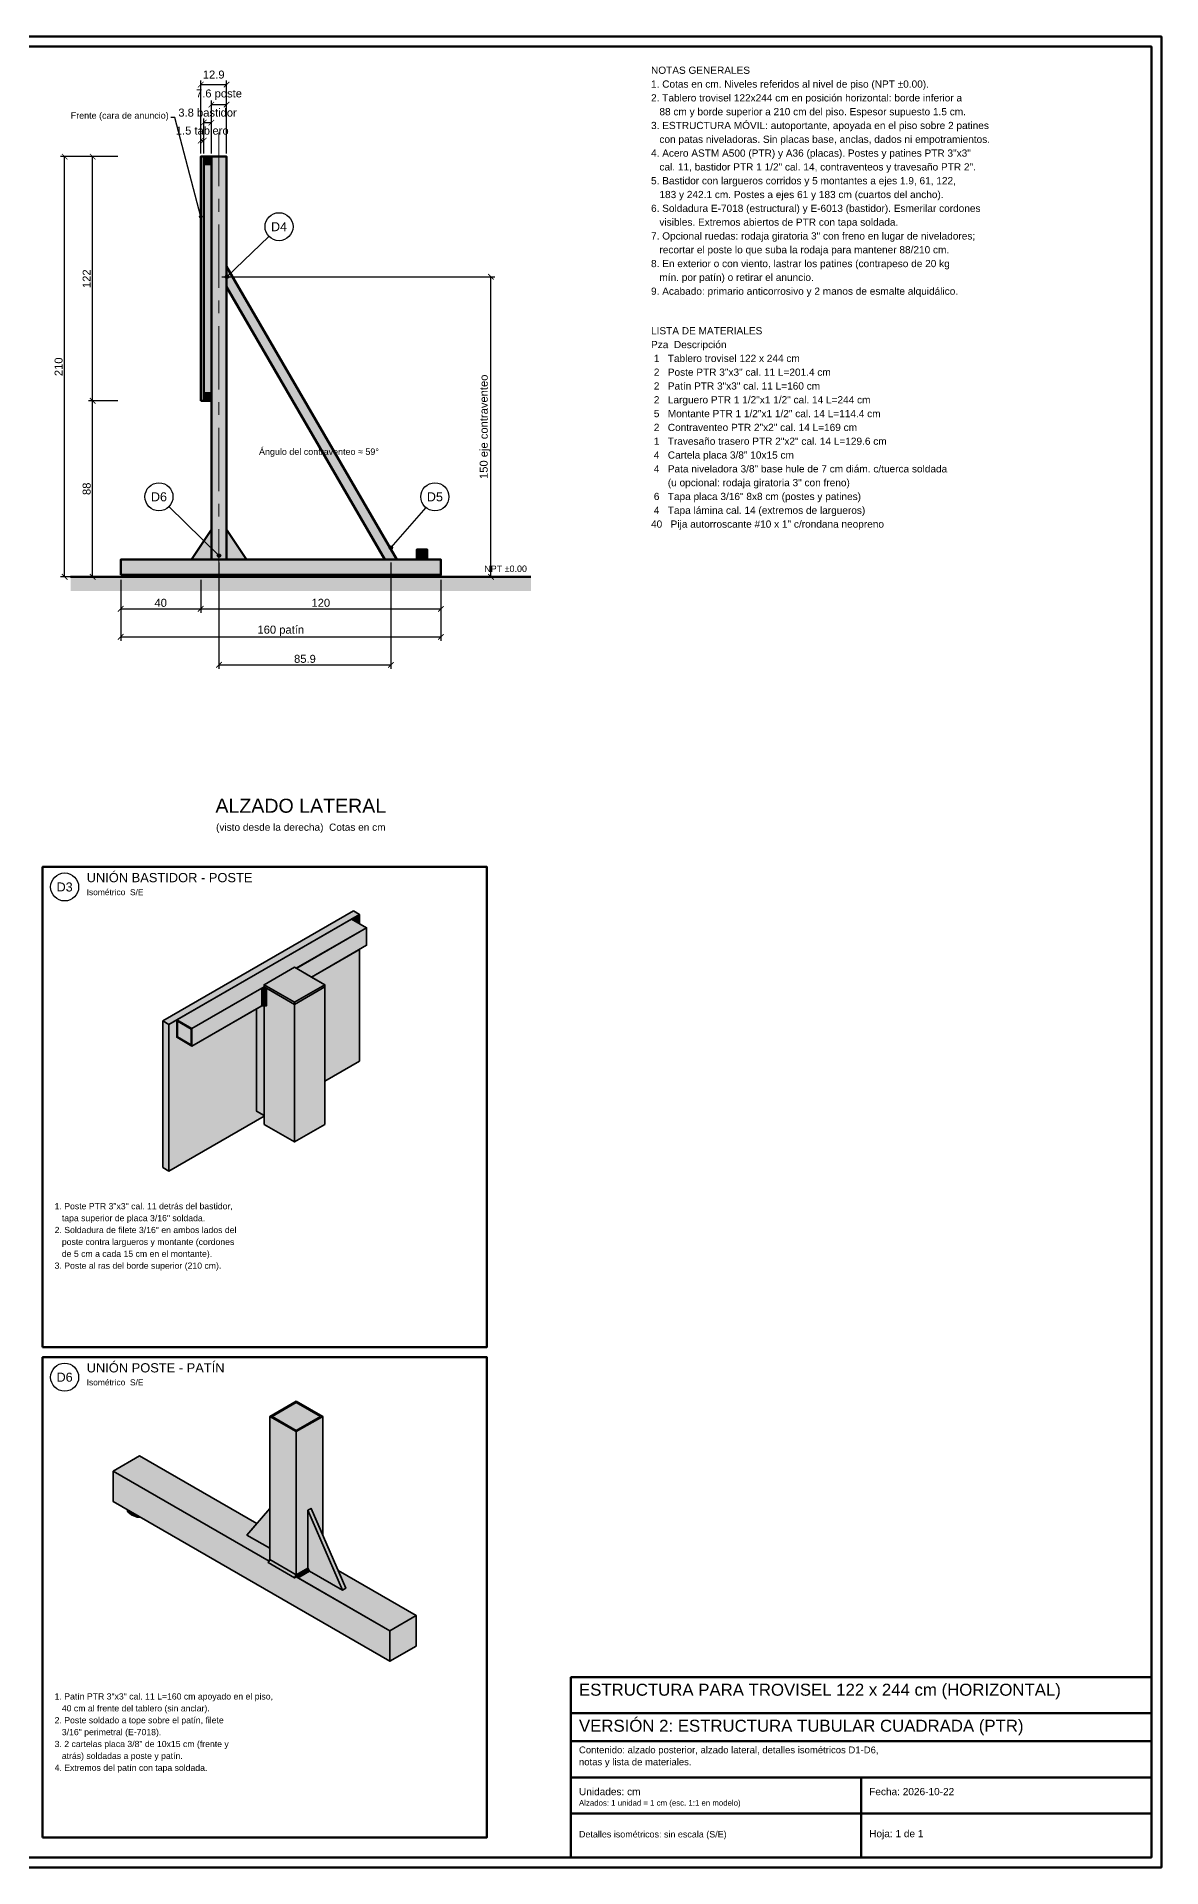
# Model space of a CAD drawing. Header units: centimetres. Extents: x 0 to 1025, y -515 to 400.
# Drawn here: x 463 to 1025, y -515 to 400 of the extents above; entities that cross this region are included whole.
import ezdxf
from ezdxf.enums import TextEntityAlignment as Align

# ---------------------------------------------------------------- set-up
doc = ezdxf.new("R2010")
doc.units = ezdxf.units.CM
doc.header["$LTSCALE"] = 10
doc.linetypes.add('CENTER', pattern=[5.08, 3.175, -0.635, 0.635, -0.635])
for name, color, linetype, lineweight in [('A-COTAS', 3, 'Continuous', 18), ('A-DETALLES', 7, 'Continuous', 35), ('A-EJES', 1, 'CENTER', 18), ('A-ESTRUCTURA', 7, 'Continuous', 50), ('A-MARCO', 7, 'Continuous', 70), ('A-RELLENO', 8, 'Continuous', 0), ('A-TERRENO', 7, 'Continuous', 50), ('A-TEXTO', 7, 'Continuous', 25)]:
    doc.layers.add(name, color=color, linetype=linetype, lineweight=lineweight)
doc.styles.add('ARIAL', font='arial.ttf')
doc.dimstyles.new('COTAS_CM', dxfattribs={"dimtxt": 4, "dimasz": 2.8, "dimexe": 2, "dimexo": 1.5, "dimgap": 1, "dimtad": 1, "dimdec": 1, "dimdsep": 46, "dimtxsty": 'ARIAL', "dimblk": 'ARCHTICK', "dimcen": 2.5, "dimclrd": 3, "dimclre": 3, "dimclrt": 7, "dimazin": 3, "dimtfac": 1, "dimtmove": 0, "dimatfit": 3})

# ---------------------------------------------------------------- blocks, each defined once
blk = doc.blocks.new('_ARCHTICK')
at = {"color": 0, "linetype": 'BYBLOCK', "const_width": 0.15}
blk.add_lwpolyline([(-0.5, -0.5), (0.5, 0.5)], dxfattribs=at)

msp = doc.modelspace()

# ---------------------------------------------------------------- hatches: boundary and pattern name
at = {"layer": 'A-RELLENO', "true_color": 0xecece4}
h = msp.add_hatch(color=7, dxfattribs=at)
h.dxf.hatch_style = 1
h.paths.add_polyline_path([(545, 218), (546.5, 218), (546.5, 340), (545, 340)])
at = {"layer": 'A-RELLENO', "true_color": 0x96a6b6}
h = msp.add_hatch(color=7, dxfattribs=at)
h.dxf.hatch_style = 1
h.paths.add_polyline_path([(546.5, 336.19), (550.31, 336.19), (550.31, 340), (546.5, 340)])
h = msp.add_hatch(color=7, dxfattribs=at)
h.dxf.hatch_style = 1
h.paths.add_polyline_path([(550.31, 138.62), (557.93, 138.62), (557.93, 340), (550.31, 340)])
h = msp.add_hatch(color=7, dxfattribs=at)
h.dxf.hatch_style = 1
h.paths.add_polyline_path([(546.5, 221.81), (550.31, 221.81), (550.31, 336.19), (546.5, 336.19)])
h = msp.add_hatch(color=7, dxfattribs=at)
h.dxf.hatch_style = 1
h.paths.add_polyline_path([(557.93, 285.06), (642.94, 138.62), (637.06, 138.62), (557.93, 274.94)])
h = msp.add_hatch(color=7, dxfattribs=at)
h.dxf.hatch_style = 1
h.paths.add_polyline_path([(546.5, 218), (550.31, 218), (550.31, 221.81), (546.5, 221.81)])
h = msp.add_hatch(color=7, dxfattribs=at)
h.dxf.hatch_style = 1
h.paths.add_polyline_path([(550.31, 138.62), (540.31, 138.62), (550.31, 153.62)])
h = msp.add_hatch(color=7, dxfattribs=at)
h.dxf.hatch_style = 1
h.paths.add_polyline_path([(557.93, 138.62), (567.93, 138.62), (557.93, 153.62)])
h = msp.add_hatch(color=7, dxfattribs=at)
h.dxf.hatch_style = 1
h.paths.add_polyline_path([(505, 131), (665, 131), (665, 138.62), (505, 138.62)])
h = msp.add_hatch(color=7, dxfattribs=at)
h.dxf.hatch_style = 1
h.paths.add_polyline_path([(653, 138.62), (658.08, 138.62), (658.08, 143.7), (653, 143.7)])
at = {"layer": 'A-RELLENO'}
h = msp.add_hatch(dxfattribs=at)
h.set_pattern_fill('EARTH', scale=0.35)
h.paths.add_polyline_path([(710, 123), (710, 130), (480, 130), (480, 123)])
at = {"layer": 'A-RELLENO', "true_color": 0x373737}
h = msp.add_hatch(color=7, dxfattribs=at)
h.dxf.hatch_style = 1
h.paths.add_polyline_path([(506.5, 130), (506.77, 130), (506.77, 130.8), (506.5, 130.8)])
h = msp.add_hatch(color=7, dxfattribs=at)
h.dxf.hatch_style = 1
h.paths.add_polyline_path([(506.77, 130), (507.53, 130), (507.53, 130.8), (506.77, 130.8)])
h = msp.add_hatch(color=7, dxfattribs=at)
h.dxf.hatch_style = 1
h.paths.add_polyline_path([(507.53, 130), (508.66, 130), (508.66, 130.8), (507.53, 130.8)])
h = msp.add_hatch(color=7, dxfattribs=at)
h.dxf.hatch_style = 1
h.paths.add_polyline_path([(508.66, 130), (510, 130), (510, 130.8), (508.66, 130.8)])
at = {"layer": 'A-RELLENO', "true_color": 0x69696e}
h = msp.add_hatch(color=7, dxfattribs=at)
h.dxf.hatch_style = 1
h.paths.add_polyline_path([(509.1, 130.8), (509.55, 130.8), (509.55, 131), (509.1, 131)])
h = msp.add_hatch(color=7, dxfattribs=at)
h.dxf.hatch_style = 1
h.paths.add_polyline_path([(509.55, 130.8), (510.45, 130.8), (510.45, 131), (509.55, 131)])
at = {"layer": 'A-RELLENO', "true_color": 0x373737}
h = msp.add_hatch(color=7, dxfattribs=at)
h.dxf.hatch_style = 1
h.paths.add_polyline_path([(510, 130), (511.34, 130), (511.34, 130.8), (510, 130.8)])
at = {"layer": 'A-RELLENO', "true_color": 0x69696e}
h = msp.add_hatch(color=7, dxfattribs=at)
h.dxf.hatch_style = 1
h.paths.add_polyline_path([(510.45, 130.8), (510.9, 130.8), (510.9, 131), (510.45, 131)])
at = {"layer": 'A-RELLENO', "true_color": 0x373737}
h = msp.add_hatch(color=7, dxfattribs=at)
h.dxf.hatch_style = 1
h.paths.add_polyline_path([(511.34, 130), (512.47, 130), (512.47, 130.8), (511.34, 130.8)])
h = msp.add_hatch(color=7, dxfattribs=at)
h.dxf.hatch_style = 1
h.paths.add_polyline_path([(512.47, 130), (513.23, 130), (513.23, 130.8), (512.47, 130.8)])
h = msp.add_hatch(color=7, dxfattribs=at)
h.dxf.hatch_style = 1
h.paths.add_polyline_path([(513.23, 130), (513.5, 130), (513.5, 130.8), (513.23, 130.8)])
h = msp.add_hatch(color=7, dxfattribs=at)
h.dxf.hatch_style = 1
h.paths.add_polyline_path([(656.5, 130), (656.77, 130), (656.77, 130.8), (656.5, 130.8)])
h = msp.add_hatch(color=7, dxfattribs=at)
h.dxf.hatch_style = 1
h.paths.add_polyline_path([(656.77, 130), (657.53, 130), (657.53, 130.8), (656.77, 130.8)])
h = msp.add_hatch(color=7, dxfattribs=at)
h.dxf.hatch_style = 1
h.paths.add_polyline_path([(657.53, 130), (658.66, 130), (658.66, 130.8), (657.53, 130.8)])
h = msp.add_hatch(color=7, dxfattribs=at)
h.dxf.hatch_style = 1
h.paths.add_polyline_path([(658.66, 130), (660, 130), (660, 130.8), (658.66, 130.8)])
at = {"layer": 'A-RELLENO', "true_color": 0x69696e}
h = msp.add_hatch(color=7, dxfattribs=at)
h.dxf.hatch_style = 1
h.paths.add_polyline_path([(659.1, 130.8), (659.55, 130.8), (659.55, 131), (659.1, 131)])
h = msp.add_hatch(color=7, dxfattribs=at)
h.dxf.hatch_style = 1
h.paths.add_polyline_path([(659.55, 130.8), (660.45, 130.8), (660.45, 131), (659.55, 131)])
at = {"layer": 'A-RELLENO', "true_color": 0x373737}
h = msp.add_hatch(color=7, dxfattribs=at)
h.dxf.hatch_style = 1
h.paths.add_polyline_path([(660, 130), (661.34, 130), (661.34, 130.8), (660, 130.8)])
at = {"layer": 'A-RELLENO', "true_color": 0x69696e}
h = msp.add_hatch(color=7, dxfattribs=at)
h.dxf.hatch_style = 1
h.paths.add_polyline_path([(660.45, 130.8), (660.9, 130.8), (660.9, 131), (660.45, 131)])
at = {"layer": 'A-RELLENO', "true_color": 0x373737}
h = msp.add_hatch(color=7, dxfattribs=at)
h.dxf.hatch_style = 1
h.paths.add_polyline_path([(661.34, 130), (662.47, 130), (662.47, 130.8), (661.34, 130.8)])
h = msp.add_hatch(color=7, dxfattribs=at)
h.dxf.hatch_style = 1
h.paths.add_polyline_path([(662.47, 130), (663.23, 130), (663.23, 130.8), (662.47, 130.8)])
h = msp.add_hatch(color=7, dxfattribs=at)
h.dxf.hatch_style = 1
h.paths.add_polyline_path([(663.23, 130), (663.5, 130), (663.5, 130.8), (663.23, 130.8)])
at = {"layer": 'A-RELLENO', "true_color": 0xdfdfd8}
h = msp.add_hatch(color=7, dxfattribs=at)
h.dxf.hatch_style = 1
h.paths.add_polyline_path([(621.33, -37), (526.1, -91.98), (529.08, -93.7), (624.3, -38.72)])
at = {"layer": 'A-RELLENO', "true_color": 0x8e9dac}
h = msp.add_hatch(color=7, dxfattribs=at)
h.dxf.hatch_style = 1
h.paths.add_polyline_path([(540.61, -95.77), (533.05, -91.41), (620.34, -41.01), (627.9, -45.37), (592.76, -65.66), (592.76, -65.66), (592.76, -65.66), (592.76, -65.66), (592.76, -65.66), (592.76, -65.66), (592.76, -65.66), (591.81, -65.11), (591.81, -65.11), (591.81, -65.11), (591.81, -65.11), (591.81, -65.11), (591.81, -65.11), (591.81, -65.11), (591.81, -65.11), (591.81, -65.11), (591.81, -65.11), (591.81, -65.11), (591.81, -65.11), (576.69, -73.84), (576.69, -73.84), (576.69, -73.84), (576.69, -73.84), (576.69, -73.84), (576.69, -73.84), (576.69, -73.84), (576.69, -73.84), (576.69, -73.84), (576.69, -73.84), (576.69, -73.84), (576.69, -73.84), (576.69, -74.93), (576.69, -74.93), (576.69, -74.93), (576.69, -74.93), (576.69, -74.93), (576.69, -74.93), (576.69, -74.93)])
at = {"layer": 'A-RELLENO', "true_color": 0x65707b}
h = msp.add_hatch(color=7, dxfattribs=at)
h.dxf.hatch_style = 1
h.paths.add_polyline_path([(627.9, -45.37), (627.9, -54.1), (600.32, -70.02), (600.32, -70.02), (600.32, -70.02), (600.32, -70.02), (600.32, -70.02), (600.32, -70.02), (600.32, -70.02), (593, -65.79), (593, -65.52), (593, -65.52), (593, -65.52), (593, -65.52), (593, -65.52), (593, -65.52), (593, -65.52)])
at = {"layer": 'A-RELLENO', "true_color": 0x9f9f9a}
h = msp.add_hatch(color=7, dxfattribs=at)
h.dxf.hatch_style = 1
h.paths.add_polyline_path([(624.3, -38.72), (624.3, -43.3), (620.34, -41.01)])
h = msp.add_hatch(color=7, dxfattribs=at)
h.dxf.hatch_style = 1
h.paths.add_polyline_path([(624.3, -112.02), (606.93, -122.06), (606.93, -73.84), (606.93, -73.84), (606.93, -73.84), (606.93, -73.84), (606.93, -73.84), (606.93, -73.84), (606.93, -73.84), (606.93, -73.84), (606.93, -73.84), (606.93, -73.84), (606.93, -73.84), (606.93, -73.84), (600.32, -70.02), (624.3, -56.17)])
at = {"layer": 'A-RELLENO', "true_color": 0x8e9dac}
h = msp.add_hatch(color=7, dxfattribs=at)
h.dxf.hatch_style = 1
h.paths.add_polyline_path([(591.81, -65.11), (576.69, -73.84), (591.81, -82.56), (606.93, -73.84)])
at = {"layer": 'A-RELLENO', "true_color": 0x424242}
h = msp.add_hatch(color=7, dxfattribs=at)
h.dxf.hatch_style = 1
h.paths.add_polyline_path([(593, -65.52), (593, -65.79), (592.76, -65.66)])
at = {"layer": 'A-RELLENO', "true_color": 0x65707b}
h = msp.add_hatch(color=7, dxfattribs=at)
h.dxf.hatch_style = 1
h.paths.add_polyline_path([(540.61, -104.5), (540.61, -95.77), (575.5, -75.62), (575.5, -84.35), (575.5, -84.35), (575.5, -84.35), (575.5, -84.35), (575.5, -84.35), (575.5, -84.35), (575.5, -84.35)])
at = {"layer": 'A-RELLENO', "true_color": 0x424242}
h = msp.add_hatch(color=7, dxfattribs=at)
h.dxf.hatch_style = 1
h.paths.add_polyline_path([(576.69, -74.93), (575.5, -75.62), (577.88, -75.62)])
at = {"layer": 'A-RELLENO', "true_color": 0x272727}
h = msp.add_hatch(color=7, dxfattribs=at)
h.dxf.hatch_style = 1
h.paths.add_polyline_path([(575.5, -84.35), (577.88, -84.35), (577.88, -75.62), (575.5, -75.62)])
at = {"layer": 'A-RELLENO', "true_color": 0x505861}
h = msp.add_hatch(color=7, dxfattribs=at)
h.dxf.hatch_style = 1
h.paths.add_polyline_path([(576.69, -74.93), (591.81, -83.66), (591.81, -82.56), (576.69, -73.84)])
h = msp.add_hatch(color=7, dxfattribs=at)
h.dxf.hatch_style = 1
h.paths.add_polyline_path([(591.81, -83.66), (591.81, -152.39), (576.69, -143.66), (576.69, -84.35), (577.88, -84.35), (577.88, -84.35), (577.88, -84.35), (577.88, -84.35), (577.88, -84.35), (577.88, -84.35), (577.88, -84.35), (577.88, -84.35), (577.88, -84.35), (577.88, -84.35), (577.88, -84.35), (577.88, -84.35), (577.88, -84.35), (577.88, -84.35), (577.88, -84.35), (577.88, -84.35), (577.88, -84.35), (577.88, -75.62)])
at = {"layer": 'A-RELLENO', "true_color": 0x65707b}
h = msp.add_hatch(color=7, dxfattribs=at)
h.dxf.hatch_style = 1
h.paths.add_polyline_path([(591.81, -83.66), (606.93, -74.93), (606.93, -73.84), (591.81, -82.56)])
h = msp.add_hatch(color=7, dxfattribs=at)
h.dxf.hatch_style = 1
h.paths.add_polyline_path([(591.81, -152.39), (606.93, -143.66), (606.93, -74.93), (591.81, -83.66)])
at = {"layer": 'A-RELLENO', "true_color": 0x9f9f9a}
h = msp.add_hatch(color=7, dxfattribs=at)
h.dxf.hatch_style = 1
h.paths.add_polyline_path([(529.08, -167), (529.08, -93.7), (533.05, -91.41), (533.05, -100.13), (533.05, -100.13), (533.05, -100.13), (533.05, -100.13), (533.05, -100.13), (533.05, -100.13), (533.05, -100.13), (533.05, -100.13), (533.05, -100.13), (533.05, -100.13), (533.05, -100.13), (533.05, -100.13), (540.61, -104.5), (540.61, -104.5), (540.61, -104.5), (540.61, -104.5), (540.61, -104.5), (540.61, -104.5), (540.61, -104.5), (540.61, -104.5), (540.61, -104.5), (540.61, -104.5), (540.61, -104.5), (540.61, -104.5), (572.91, -85.84), (572.91, -137.11), (572.91, -137.11), (572.91, -137.11), (572.91, -137.11), (572.91, -137.11), (572.91, -137.11), (572.91, -137.11), (572.91, -137.11), (572.91, -137.11), (572.91, -137.11), (572.91, -137.11), (572.91, -137.11), (576.69, -139.29), (576.69, -139.51), (576.69, -139.51), (576.69, -139.51), (576.69, -139.51), (576.69, -139.51), (576.69, -139.51), (576.69, -139.51)])
at = {"layer": 'A-RELLENO', "true_color": 0x505861}
h = msp.add_hatch(color=7, dxfattribs=at)
h.dxf.hatch_style = 1
h.paths.add_polyline_path([(533.05, -100.13), (540.61, -104.5), (540.61, -95.77), (533.05, -91.41)])
h = msp.add_hatch(color=7, dxfattribs=at)
h.dxf.hatch_style = 1
h.paths.add_polyline_path([(572.91, -137.11), (572.91, -85.84), (572.91, -85.84), (572.91, -85.84), (572.91, -85.84), (572.91, -85.84), (572.91, -85.84), (572.91, -85.84), (575.5, -84.35), (576.69, -84.35), (576.69, -139.29)])
at = {"layer": 'A-RELLENO', "true_color": 0x7e7e79}
h = msp.add_hatch(color=7, dxfattribs=at)
h.dxf.hatch_style = 1
h.paths.add_polyline_path([(526.1, -165.28), (529.08, -167), (529.08, -93.7), (526.1, -91.98)])
at = {"layer": 'A-RELLENO', "true_color": 0x434a51}
h = msp.add_hatch(color=7, dxfattribs=at)
h.dxf.hatch_style = 1
h.paths.add_polyline_path([(533.42, -92.06), (540.23, -95.99), (540.23, -103.84), (533.42, -99.92)])
at = {"layer": 'A-RELLENO', "true_color": 0x8e9dac}
h = msp.add_hatch(color=7, dxfattribs=at)
h.dxf.hatch_style = 1
h.paths.add_polyline_path([(592.76, -282), (579.59, -289.6), (592.76, -297.2), (605.93, -289.6)])
at = {"layer": 'A-RELLENO', "true_color": 0x434a51}
h = msp.add_hatch(color=7, dxfattribs=at)
h.dxf.hatch_style = 1
h.paths.add_polyline_path([(604.89, -289.6), (592.76, -296.61), (580.63, -289.6), (592.76, -282.6)])
at = {"layer": 'A-RELLENO', "true_color": 0x505861}
h = msp.add_hatch(color=7, dxfattribs=at)
h.dxf.hatch_style = 1
h.paths.add_polyline_path([(579.59, -289.6), (592.76, -297.2), (592.76, -368.79), (579.59, -361.19), (579.59, -361.19), (579.59, -361.19), (579.59, -361.19), (579.59, -361.19), (579.59, -361.19), (579.59, -361.19)])
at = {"layer": 'A-RELLENO', "true_color": 0x65707b}
h = msp.add_hatch(color=7, dxfattribs=at)
h.dxf.hatch_style = 1
h.paths.add_polyline_path([(592.76, -297.2), (605.93, -289.6), (605.93, -348.9), (600.16, -335.59), (600.16, -335.59), (600.16, -335.59), (600.16, -335.59), (600.16, -335.59), (600.16, -335.59), (600.16, -335.59), (600.16, -335.59), (600.16, -335.59), (600.16, -335.59), (600.16, -335.59), (600.16, -335.59), (600.16, -335.59), (600.16, -335.59), (600.16, -335.59), (600.16, -335.59), (600.16, -335.59), (600.16, -335.59), (598.52, -336.53), (598.52, -336.53), (598.52, -336.53), (598.52, -336.53), (598.52, -336.53), (598.52, -336.53), (598.52, -336.53), (598.52, -336.53), (598.52, -336.53), (598.52, -336.53), (598.52, -336.53), (598.52, -336.53), (598.52, -365.47), (592.76, -368.79)])
at = {"layer": 'A-RELLENO', "true_color": 0x8e9dac}
h = msp.add_hatch(color=7, dxfattribs=at)
h.dxf.hatch_style = 1
h.paths.add_polyline_path([(501.3, -316.99), (514.47, -309.38), (573.01, -343.19), (568.08, -348.89), (568.08, -348.89), (568.08, -348.89), (568.08, -348.89), (568.08, -348.89), (568.08, -348.89), (568.08, -348.89), (568.08, -348.89), (568.08, -348.89), (568.08, -348.89), (568.08, -348.89), (568.08, -348.89), (568.08, -348.89), (568.08, -348.89), (568.08, -348.89), (568.08, -348.89), (568.08, -348.89), (568.08, -348.89), (568.08, -348.89), (579.59, -355.53), (579.59, -361.19), (579.16, -361.94)])
at = {"layer": 'A-RELLENO', "true_color": 0x505861}
h = msp.add_hatch(color=7, dxfattribs=at)
h.dxf.hatch_style = 1
h.paths.add_polyline_path([(639.53, -396.8), (639.53, -412), (501.3, -332.19), (501.3, -316.99), (579.16, -361.94), (578.73, -362.69), (578.73, -362.69), (578.73, -362.69), (578.73, -362.69), (578.73, -362.69), (578.73, -362.69), (578.73, -362.69), (578.73, -362.69), (578.73, -362.69), (578.73, -362.69), (578.73, -362.69), (578.73, -362.69), (578.73, -362.69), (578.73, -362.69), (578.73, -362.69), (578.73, -362.69), (578.73, -362.69), (591.89, -370.29), (591.89, -370.29), (591.89, -370.29), (591.89, -370.29), (591.89, -370.29), (591.89, -370.29), (591.89, -370.29), (591.89, -370.29), (591.89, -370.29), (591.89, -370.29), (591.89, -370.29), (591.89, -370.29), (592.76, -369.79), (592.76, -369.79), (592.76, -369.79), (592.76, -369.79), (592.76, -369.79), (592.76, -369.79), (592.76, -369.79)])
at = {"layer": 'A-RELLENO', "true_color": 0x202020}
h = msp.add_hatch(color=7, dxfattribs=at)
h.dxf.hatch_style = 1
h.paths.add_polyline_path([(508.62, -337.26), (508.26, -336.21), (508.62, -336.42), (508.62, -336.42), (508.62, -336.42), (508.62, -336.42), (508.62, -336.42), (508.62, -336.42), (508.62, -336.42)])
at = {"layer": 'A-RELLENO', "true_color": 0x1e1e1e}
h = msp.add_hatch(color=7, dxfattribs=at)
h.dxf.hatch_style = 1
h.paths.add_polyline_path([(510.47, -338.86), (508.62, -337.26), (508.62, -336.42), (510.47, -337.49), (510.47, -337.49), (510.47, -337.49), (510.47, -337.49), (510.47, -337.49), (510.47, -337.49), (510.47, -337.49)])
at = {"layer": 'A-RELLENO', "true_color": 0x1d1d1d}
h = msp.add_hatch(color=7, dxfattribs=at)
h.dxf.hatch_style = 1
h.paths.add_polyline_path([(513.25, -339.93), (510.47, -338.86), (510.47, -337.49), (513.25, -339.09), (513.25, -339.09), (513.25, -339.09), (513.25, -339.09), (513.25, -339.09), (513.25, -339.09), (513.25, -339.09)])
at = {"layer": 'A-RELLENO', "true_color": 0x505861}
h = msp.add_hatch(color=7, dxfattribs=at)
h.dxf.hatch_style = 1
h.paths.add_polyline_path([(568.08, -348.89), (579.59, -335.59), (579.59, -355.53)])
at = {"layer": 'A-RELLENO', "true_color": 0x798693}
h = msp.add_hatch(color=7, dxfattribs=at)
h.dxf.hatch_style = 1
h.paths.add_polyline_path([(617.44, -375.49), (600.16, -335.59), (598.52, -336.53), (615.8, -376.44)])
at = {"layer": 'A-RELLENO', "true_color": 0x505861}
h = msp.add_hatch(color=7, dxfattribs=at)
h.dxf.hatch_style = 1
h.paths.add_polyline_path([(598.52, -336.53), (615.8, -376.44), (599.39, -366.96), (599.39, -366.96), (599.39, -366.96), (599.39, -366.96), (599.39, -366.96), (599.39, -366.96), (599.39, -366.96), (599.39, -366.96), (599.39, -366.96), (599.39, -366.96), (599.39, -366.96), (599.39, -366.96), (598.52, -365.47), (598.52, -365.47), (598.52, -365.47), (598.52, -365.47), (598.52, -365.47), (598.52, -365.47), (598.52, -365.47), (598.52, -365.47), (598.52, -365.47), (598.52, -365.47), (598.52, -365.47), (598.52, -365.47)])
at = {"layer": 'A-RELLENO', "true_color": 0x1d1d1d}
h = msp.add_hatch(color=7, dxfattribs=at)
h.dxf.hatch_style = 1
h.paths.add_polyline_path([(513.25, -339.93), (513.25, -339.09), (515.08, -340.14)])
at = {"layer": 'A-RELLENO', "true_color": 0x343434}
h = msp.add_hatch(color=7, dxfattribs=at)
h.dxf.hatch_style = 1
h.paths.add_polyline_path([(578.73, -362.69), (579.59, -361.19), (592.76, -368.79), (591.89, -370.29)])
at = {"layer": 'A-RELLENO', "true_color": 0x3b3b3b}
h = msp.add_hatch(color=7, dxfattribs=at)
h.dxf.hatch_style = 1
h.paths.add_polyline_path([(599.39, -366.96), (598.52, -365.47), (592.76, -368.79), (593.62, -370.29)])
at = {"layer": 'A-RELLENO', "true_color": 0x2f2f2f}
h = msp.add_hatch(color=7, dxfattribs=at)
h.dxf.hatch_style = 1
h.paths.add_polyline_path([(592.76, -369.79), (591.89, -370.29), (592.76, -368.79)])
at = {"layer": 'A-RELLENO', "true_color": 0x252525}
h = msp.add_hatch(color=7, dxfattribs=at)
h.dxf.hatch_style = 1
h.paths.add_polyline_path([(592.76, -369.79), (593.62, -370.29), (592.76, -368.79)])
at = {"layer": 'A-RELLENO', "true_color": 0x8e9dac}
h = msp.add_hatch(color=7, dxfattribs=at)
h.dxf.hatch_style = 1
h.paths.add_polyline_path([(652.7, -389.19), (639.53, -396.8), (593.62, -370.29), (599.39, -366.96), (615.8, -376.44), (615.8, -376.44), (615.8, -376.44), (615.8, -376.44), (615.8, -376.44), (615.8, -376.44), (615.8, -376.44), (615.8, -376.44), (615.8, -376.44), (615.8, -376.44), (615.8, -376.44), (615.8, -376.44), (617.44, -375.49), (617.44, -375.49), (617.44, -375.49), (617.44, -375.49), (617.44, -375.49), (617.44, -375.49), (617.44, -375.49), (617.44, -375.49), (617.44, -375.49), (617.44, -375.49), (617.44, -375.49), (617.44, -375.49), (617.44, -375.49), (617.44, -375.49), (617.44, -375.49), (617.44, -375.49), (613.6, -366.62)])
at = {"layer": 'A-RELLENO', "true_color": 0x65707b}
h = msp.add_hatch(color=7, dxfattribs=at)
h.dxf.hatch_style = 1
h.paths.add_polyline_path([(639.53, -412), (652.7, -404.4), (652.7, -389.19), (639.53, -396.8)])
at = {"layer": 'A-TEXTO'}
h = msp.add_hatch(color=7, dxfattribs=at)
h.dxf.hatch_style = 1
edge = h.paths.add_edge_path()
edge.add_arc((558.12, 280), 0.9, 0, 360)
h = msp.add_hatch(color=7, dxfattribs=at)
h.dxf.hatch_style = 1
edge = h.paths.add_edge_path()
edge.add_arc((554.12, 140.62), 0.9, 0, 360)
h = msp.add_hatch(color=7, dxfattribs=at)
h.dxf.hatch_style = 1
edge = h.paths.add_edge_path()
edge.add_arc((640, 144.62), 0.9, 0, 360)

# ---------------------------------------------------------------- linework, layer by layer
at = {"layer": 'A-DETALLES'}
for points in [[(621.33, -37), (526.1, -91.98), (529.08, -93.7), (624.3, -38.72), (621.33, -37)], [(540.61, -95.77), (533.05, -91.41), (620.34, -41.01), (627.9, -45.37), (592.76, -65.66), (592.76, -65.66), (592.76, -65.66), (592.76, -65.66), (592.76, -65.66), (592.76, -65.66), (592.76, -65.66), (591.81, -65.11), (591.81, -65.11), (591.81, -65.11), (591.81, -65.11), (591.81, -65.11), (591.81, -65.11), (591.81, -65.11), (591.81, -65.11), (591.81, -65.11), (591.81, -65.11), (591.81, -65.11), (591.81, -65.11), (576.69, -73.84), (576.69, -73.84), (576.69, -73.84), (576.69, -73.84), (576.69, -73.84), (576.69, -73.84), (576.69, -73.84), (576.69, -73.84), (576.69, -73.84), (576.69, -73.84), (576.69, -73.84), (576.69, -73.84), (576.69, -74.93), (576.69, -74.93), (576.69, -74.93), (576.69, -74.93), (576.69, -74.93), (576.69, -74.93), (576.69, -74.93), (540.61, -95.77)], [(627.9, -45.37), (627.9, -54.1), (600.32, -70.02), (600.32, -70.02), (600.32, -70.02), (600.32, -70.02), (600.32, -70.02), (600.32, -70.02), (600.32, -70.02), (593, -65.79), (593, -65.52), (593, -65.52), (593, -65.52), (593, -65.52), (593, -65.52), (593, -65.52), (593, -65.52), (627.9, -45.37)], [(624.3, -38.72), (624.3, -43.3), (620.34, -41.01), (624.3, -38.72)], [(624.3, -112.02), (606.93, -122.06), (606.93, -73.84), (606.93, -73.84), (606.93, -73.84), (606.93, -73.84), (606.93, -73.84), (606.93, -73.84), (606.93, -73.84), (606.93, -73.84), (606.93, -73.84), (606.93, -73.84), (606.93, -73.84), (606.93, -73.84), (600.32, -70.02), (624.3, -56.17), (624.3, -112.02)], [(591.81, -65.11), (576.69, -73.84), (591.81, -82.56), (606.93, -73.84), (591.81, -65.11)], [(593, -65.52), (593, -65.79), (592.76, -65.66), (593, -65.52)], [(540.61, -104.5), (540.61, -95.77), (575.5, -75.62), (575.5, -84.35), (575.5, -84.35), (575.5, -84.35), (575.5, -84.35), (575.5, -84.35), (575.5, -84.35), (575.5, -84.35), (540.61, -104.5)], [(576.69, -74.93), (575.5, -75.62), (577.88, -75.62), (576.69, -74.93)], [(575.5, -84.35), (577.88, -84.35), (577.88, -75.62), (575.5, -75.62), (575.5, -84.35)], [(576.69, -74.93), (591.81, -83.66), (591.81, -82.56), (576.69, -73.84), (576.69, -74.93)], [(591.81, -83.66), (591.81, -152.39), (576.69, -143.66), (576.69, -84.35), (577.88, -84.35), (577.88, -84.35), (577.88, -84.35), (577.88, -84.35), (577.88, -84.35), (577.88, -84.35), (577.88, -84.35), (577.88, -84.35), (577.88, -84.35), (577.88, -84.35), (577.88, -84.35), (577.88, -84.35), (577.88, -84.35), (577.88, -84.35), (577.88, -84.35), (577.88, -84.35), (577.88, -84.35), (577.88, -75.62), (591.81, -83.66)], [(591.81, -83.66), (606.93, -74.93), (606.93, -73.84), (591.81, -82.56), (591.81, -83.66)], [(591.81, -152.39), (606.93, -143.66), (606.93, -74.93), (591.81, -83.66), (591.81, -152.39)], [(529.08, -167), (529.08, -93.7), (533.05, -91.41), (533.05, -100.13), (533.05, -100.13), (533.05, -100.13), (533.05, -100.13), (533.05, -100.13), (533.05, -100.13), (533.05, -100.13), (533.05, -100.13), (533.05, -100.13), (533.05, -100.13), (533.05, -100.13), (533.05, -100.13), (540.61, -104.5), (540.61, -104.5), (540.61, -104.5), (540.61, -104.5), (540.61, -104.5), (540.61, -104.5), (540.61, -104.5), (540.61, -104.5), (540.61, -104.5), (540.61, -104.5), (540.61, -104.5), (540.61, -104.5), (572.91, -85.84), (572.91, -137.11), (572.91, -137.11), (572.91, -137.11), (572.91, -137.11), (572.91, -137.11), (572.91, -137.11), (572.91, -137.11), (572.91, -137.11), (572.91, -137.11), (572.91, -137.11), (572.91, -137.11), (572.91, -137.11), (576.69, -139.29), (576.69, -139.51), (576.69, -139.51), (576.69, -139.51), (576.69, -139.51), (576.69, -139.51), (576.69, -139.51), (576.69, -139.51), (529.08, -167)], [(533.05, -100.13), (540.61, -104.5), (540.61, -95.77), (533.05, -91.41), (533.05, -100.13)], [(572.91, -137.11), (572.91, -85.84), (572.91, -85.84), (572.91, -85.84), (572.91, -85.84), (572.91, -85.84), (572.91, -85.84), (572.91, -85.84), (575.5, -84.35), (576.69, -84.35), (576.69, -139.29), (572.91, -137.11)], [(526.1, -165.28), (529.08, -167), (529.08, -93.7), (526.1, -91.98), (526.1, -165.28)], [(533.42, -92.06), (540.23, -95.99), (540.23, -103.84), (533.42, -99.92), (533.42, -92.06)], [(592.76, -282), (579.59, -289.6), (592.76, -297.2), (605.93, -289.6), (592.76, -282)], [(604.89, -289.6), (592.76, -296.61), (580.63, -289.6), (592.76, -282.6), (604.89, -289.6)], [(579.59, -289.6), (592.76, -297.2), (592.76, -368.79), (579.59, -361.19), (579.59, -361.19), (579.59, -361.19), (579.59, -361.19), (579.59, -361.19), (579.59, -361.19), (579.59, -361.19), (579.59, -289.6)], [(592.76, -297.2), (605.93, -289.6), (605.93, -348.9), (600.16, -335.59), (600.16, -335.59), (600.16, -335.59), (600.16, -335.59), (600.16, -335.59), (600.16, -335.59), (600.16, -335.59), (600.16, -335.59), (600.16, -335.59), (600.16, -335.59), (600.16, -335.59), (600.16, -335.59), (600.16, -335.59), (600.16, -335.59), (600.16, -335.59), (600.16, -335.59), (600.16, -335.59), (600.16, -335.59), (598.52, -336.53), (598.52, -336.53), (598.52, -336.53), (598.52, -336.53), (598.52, -336.53), (598.52, -336.53), (598.52, -336.53), (598.52, -336.53), (598.52, -336.53), (598.52, -336.53), (598.52, -336.53), (598.52, -336.53), (598.52, -365.47), (592.76, -368.79), (592.76, -297.2)], [(501.3, -316.99), (514.47, -309.38), (573.01, -343.19), (568.08, -348.89), (568.08, -348.89), (568.08, -348.89), (568.08, -348.89), (568.08, -348.89), (568.08, -348.89), (568.08, -348.89), (568.08, -348.89), (568.08, -348.89), (568.08, -348.89), (568.08, -348.89), (568.08, -348.89), (568.08, -348.89), (568.08, -348.89), (568.08, -348.89), (568.08, -348.89), (568.08, -348.89), (568.08, -348.89), (568.08, -348.89), (579.59, -355.53), (579.59, -361.19), (579.16, -361.94), (501.3, -316.99)], [(639.53, -396.8), (639.53, -412), (501.3, -332.19), (501.3, -316.99), (579.16, -361.94), (578.73, -362.69), (578.73, -362.69), (578.73, -362.69), (578.73, -362.69), (578.73, -362.69), (578.73, -362.69), (578.73, -362.69), (578.73, -362.69), (578.73, -362.69), (578.73, -362.69), (578.73, -362.69), (578.73, -362.69), (578.73, -362.69), (578.73, -362.69), (578.73, -362.69), (578.73, -362.69), (578.73, -362.69), (591.89, -370.29), (591.89, -370.29), (591.89, -370.29), (591.89, -370.29), (591.89, -370.29), (591.89, -370.29), (591.89, -370.29), (591.89, -370.29), (591.89, -370.29), (591.89, -370.29), (591.89, -370.29), (591.89, -370.29), (592.76, -369.79), (592.76, -369.79), (592.76, -369.79), (592.76, -369.79), (592.76, -369.79), (592.76, -369.79), (592.76, -369.79), (639.53, -396.8)], [(508.62, -337.26), (508.26, -336.21), (508.62, -336.42), (508.62, -336.42), (508.62, -336.42), (508.62, -336.42), (508.62, -336.42), (508.62, -336.42), (508.62, -336.42), (508.62, -337.26)], [(510.47, -338.86), (508.62, -337.26), (508.62, -336.42), (510.47, -337.49), (510.47, -337.49), (510.47, -337.49), (510.47, -337.49), (510.47, -337.49), (510.47, -337.49), (510.47, -337.49), (510.47, -338.86)], [(513.25, -339.93), (510.47, -338.86), (510.47, -337.49), (513.25, -339.09), (513.25, -339.09), (513.25, -339.09), (513.25, -339.09), (513.25, -339.09), (513.25, -339.09), (513.25, -339.09), (513.25, -339.93)], [(568.08, -348.89), (579.59, -335.59), (579.59, -355.53), (568.08, -348.89)], [(617.44, -375.49), (600.16, -335.59), (598.52, -336.53), (615.8, -376.44), (617.44, -375.49)], [(598.52, -336.53), (615.8, -376.44), (599.39, -366.96), (599.39, -366.96), (599.39, -366.96), (599.39, -366.96), (599.39, -366.96), (599.39, -366.96), (599.39, -366.96), (599.39, -366.96), (599.39, -366.96), (599.39, -366.96), (599.39, -366.96), (599.39, -366.96), (598.52, -365.47), (598.52, -365.47), (598.52, -365.47), (598.52, -365.47), (598.52, -365.47), (598.52, -365.47), (598.52, -365.47), (598.52, -365.47), (598.52, -365.47), (598.52, -365.47), (598.52, -365.47), (598.52, -365.47), (598.52, -336.53)], [(513.25, -339.93), (513.25, -339.09), (515.08, -340.14), (513.25, -339.93)], [(578.73, -362.69), (579.59, -361.19), (592.76, -368.79), (591.89, -370.29), (578.73, -362.69)], [(599.39, -366.96), (598.52, -365.47), (592.76, -368.79), (593.62, -370.29), (599.39, -366.96)], [(592.76, -369.79), (591.89, -370.29), (592.76, -368.79), (592.76, -369.79)], [(592.76, -369.79), (593.62, -370.29), (592.76, -368.79), (592.76, -369.79)], [(652.7, -389.19), (639.53, -396.8), (593.62, -370.29), (599.39, -366.96), (615.8, -376.44), (615.8, -376.44), (615.8, -376.44), (615.8, -376.44), (615.8, -376.44), (615.8, -376.44), (615.8, -376.44), (615.8, -376.44), (615.8, -376.44), (615.8, -376.44), (615.8, -376.44), (615.8, -376.44), (617.44, -375.49), (617.44, -375.49), (617.44, -375.49), (617.44, -375.49), (617.44, -375.49), (617.44, -375.49), (617.44, -375.49), (617.44, -375.49), (617.44, -375.49), (617.44, -375.49), (617.44, -375.49), (617.44, -375.49), (617.44, -375.49), (617.44, -375.49), (617.44, -375.49), (617.44, -375.49), (613.6, -366.62), (652.7, -389.19)], [(639.53, -412), (652.7, -404.4), (652.7, -389.19), (639.53, -396.8), (639.53, -412)]]:
    msp.add_lwpolyline(points, close=True, dxfattribs=at)
at = {"layer": 'A-EJES'}
msp.add_line((554.12, 122), (554.12, 352), dxfattribs=at)
at = {"layer": 'A-ESTRUCTURA'}
for points in [[(545, 218), (546.5, 218), (546.5, 340), (545, 340), (545, 218)], [(546.5, 336.19), (550.31, 336.19), (550.31, 340), (546.5, 340), (546.5, 336.19)], [(550.31, 138.62), (557.93, 138.62), (557.93, 340), (550.31, 340), (550.31, 138.62)], [(546.5, 221.81), (550.31, 221.81), (550.31, 336.19), (546.5, 336.19), (546.5, 221.81)], [(557.93, 285.06), (642.94, 138.62), (637.06, 138.62), (557.93, 274.94), (557.93, 285.06)], [(546.5, 218), (550.31, 218), (550.31, 221.81), (546.5, 221.81), (546.5, 218)], [(550.31, 138.62), (540.31, 138.62), (550.31, 153.62), (550.31, 138.62)], [(557.93, 138.62), (567.93, 138.62), (557.93, 153.62), (557.93, 138.62)], [(505, 131), (665, 131), (665, 138.62), (505, 138.62), (505, 131)], [(653, 138.62), (658.08, 138.62), (658.08, 143.7), (653, 143.7), (653, 138.62)], [(506.5, 130), (506.77, 130), (506.77, 130.8), (506.5, 130.8), (506.5, 130)], [(506.77, 130), (507.53, 130), (507.53, 130.8), (506.77, 130.8), (506.77, 130)], [(507.53, 130), (508.66, 130), (508.66, 130.8), (507.53, 130.8), (507.53, 130)], [(508.66, 130), (510, 130), (510, 130.8), (508.66, 130.8), (508.66, 130)], [(509.1, 130.8), (509.55, 130.8), (509.55, 131), (509.1, 131), (509.1, 130.8)], [(509.55, 130.8), (510.45, 130.8), (510.45, 131), (509.55, 131), (509.55, 130.8)], [(510, 130), (511.34, 130), (511.34, 130.8), (510, 130.8), (510, 130)], [(510.45, 130.8), (510.9, 130.8), (510.9, 131), (510.45, 131), (510.45, 130.8)], [(511.34, 130), (512.47, 130), (512.47, 130.8), (511.34, 130.8), (511.34, 130)], [(512.47, 130), (513.23, 130), (513.23, 130.8), (512.47, 130.8), (512.47, 130)], [(513.23, 130), (513.5, 130), (513.5, 130.8), (513.23, 130.8), (513.23, 130)], [(656.5, 130), (656.77, 130), (656.77, 130.8), (656.5, 130.8), (656.5, 130)], [(656.77, 130), (657.53, 130), (657.53, 130.8), (656.77, 130.8), (656.77, 130)], [(657.53, 130), (658.66, 130), (658.66, 130.8), (657.53, 130.8), (657.53, 130)], [(658.66, 130), (660, 130), (660, 130.8), (658.66, 130.8), (658.66, 130)], [(659.1, 130.8), (659.55, 130.8), (659.55, 131), (659.1, 131), (659.1, 130.8)], [(659.55, 130.8), (660.45, 130.8), (660.45, 131), (659.55, 131), (659.55, 130.8)], [(660, 130), (661.34, 130), (661.34, 130.8), (660, 130.8), (660, 130)], [(660.45, 130.8), (660.9, 130.8), (660.9, 131), (660.45, 131), (660.45, 130.8)], [(661.34, 130), (662.47, 130), (662.47, 130.8), (661.34, 130.8), (661.34, 130)], [(662.47, 130), (663.23, 130), (663.23, 130.8), (662.47, 130.8), (662.47, 130)], [(663.23, 130), (663.5, 130), (663.5, 130.8), (663.23, 130.8), (663.23, 130)]]:
    msp.add_lwpolyline(points, close=True, dxfattribs=at)
at = {"layer": 'A-MARCO'}
for p, q in [((730, -438), (1020, -438)), ((730, -452), (1020, -452)), ((730, -470), (1020, -470)), ((875, -510), (875, -470)), ((730, -488), (1020, -488))]:
    msp.add_line(p, q, dxfattribs=at)
for points in [[(0, -515), (1025, -515), (1025, 400), (0, 400)], [(5, -510), (1020, -510), (1020, 395), (5, 395)], [(466, -255), (688, -255), (688, -15), (466, -15)], [(466, -500), (688, -500), (688, -260), (466, -260)], [(730, -510), (1020, -510), (1020, -420), (730, -420)]]:
    msp.add_lwpolyline(points, close=True, dxfattribs=at)
at = {"layer": 'A-TERRENO'}
msp.add_line((480, 130), (710, 130), dxfattribs=at)
at = {"layer": 'A-TEXTO'}
for p, q in [((579.07, 300.15), (558.12, 280)), ((529.12, 165.1), (554.12, 140.62)), ((657.42, 164.71), (640, 144.62))]:
    msp.add_line(p, q, dxfattribs=at)
msp.add_lwpolyline([(545, 310), (532, 359.6), (530, 359.6)], dxfattribs=at)
for centre, radius in [((584.12, 305), 7), ((545, 310), 0.6), ((558.12, 280), 0.9), ((524.12, 170), 7), ((662, 170), 7), ((554.12, 140.62), 0.9), ((640, 144.62), 0.9), ((477, -25), 7), ((477, -270), 7)]:
    msp.add_circle(centre, radius, dxfattribs=at)

# ---------------------------------------------------------------- texts
at = {"layer": 'A-TEXTO', "style": 'ARIAL'}
for s, p in [('Frente (cara de anuncio)', (529, 358)), ('NPT ±0.00', (708, 131.5))]:
    msp.add_text(s, height=3.2, dxfattribs=at).set_placement(p, align=Align.BOTTOM_RIGHT)
for s, p in [('D4', (584.12, 305)), ('D6', (524.12, 170)), ('D5', (662, 170)), ('D3', (477, -25)), ('D6', (477, -270))]:
    msp.add_text(s, height=4.5, dxfattribs=at).set_placement(p, align=Align.MIDDLE_CENTER)
for s, height, p in [('Ángulo del contraventeo ≈ 59°', 3.2, (574.12, 190)), ('UNIÓN BASTIDOR - POSTE', 4.6, (488, -24)), ('Isométrico  S/E', 3, (488, -30)), ('UNIÓN POSTE - PATÍN', 4.6, (488, -269)), ('Isométrico  S/E', 3, (488, -275)), ('ESTRUCTURA PARA TROVISEL 122 x 244 cm (HORIZONTAL)', 6, (734, -431)), ('VERSIÓN 2: ESTRUCTURA TUBULAR CUADRADA (PTR)', 6, (734, -449)), ('Contenido: alzado posterior, alzado lateral, detalles isométricos D1-D6,', 3.4, (734, -459)), ('notas y lista de materiales.', 3.4, (734, -465)), ('Unidades: cm', 3.6, (734, -480)), ('Fecha: 2026-10-22', 3.6, (879, -480)), ('Alzados: 1 unidad = 1 cm (esc. 1:1 en modelo)', 2.8, (734, -485)), ('Detalles isométricos: sin escala (S/E)', 3.2, (734, -501)), ('Hoja: 1 de 1', 3.6, (879, -501))]:
    msp.add_text(s, height=height, dxfattribs=at).set_placement(p, align=Align.BOTTOM_LEFT)
for s, height, p in [('ALZADO LATERAL', 7, (595, 10)), ('(visto desde la derecha)  Cotas en cm', 3.6, (595, 2))]:
    msp.add_text(s, height=height, dxfattribs=at).set_placement(p, align=Align.BOTTOM_CENTER)
at = {"layer": 'A-TEXTO', "attachment_point": 1, "line_spacing_factor": 1.15, "style": 'ARIAL'}
for s, insert, char_height, width in [('NOTAS GENERALES\\P1. Cotas en cm. Niveles referidos al nivel de piso (NPT ±0.00).\\P2. Tablero trovisel 122x244 cm en posición horizontal: borde inferior a\\P   88 cm y borde superior a 210 cm del piso. Espesor supuesto 1.5 cm.\\P3. ESTRUCTURA MÓVIL: autoportante, apoyada en el piso sobre 2 patines\\P   con patas niveladoras. Sin placas base, anclas, dados ni empotramientos.\\P4. Acero ASTM A500 (PTR) y A36 (placas). Postes y patines PTR 3"x3"\\P   cal. 11, bastidor PTR 1 1/2" cal. 14, contraventeos y travesaño PTR 2".\\P5. Bastidor con largueros corridos y 5 montantes a ejes 1.9, 61, 122,\\P   183 y 242.1 cm. Postes a ejes 61 y 183 cm (cuartos del ancho).\\P6. Soldadura E-7018 (estructural) y E-6013 (bastidor). Esmerilar cordones\\P   visibles. Extremos abiertos de PTR con tapa soldada.\\P7. Opcional ruedas: rodaja giratoria 3" con freno en lugar de niveladores;\\P   recortar el poste lo que suba la rodaja para mantener 88/210 cm.\\P8. En exterior o con viento, lastrar los patines (contrapeso de 20 kg\\P   mín. por patín) o retirar el anuncio.\\P9. Acabado: primario anticorrosivo y 2 manos de esmalte alquidálico.', (770, 385), 3.6, 248), ('LISTA DE MATERIALES\\PPza  Descripción\\P 1   Tablero trovisel 122 x 244 cm\\P 2   Poste PTR 3"x3" cal. 11 L=201.4 cm\\P 2   Patín PTR 3"x3" cal. 11 L=160 cm\\P 2   Larguero PTR 1 1/2"x1 1/2" cal. 14 L=244 cm\\P 5   Montante PTR 1 1/2"x1 1/2" cal. 14 L=114.4 cm\\P 2   Contraventeo PTR 2"x2" cal. 14 L=169 cm\\P 1   Travesaño trasero PTR 2"x2" cal. 14 L=129.6 cm\\P 4   Cartela placa 3/8" 10x15 cm\\P 4   Pata niveladora 3/8" base hule de 7 cm diám. c/tuerca soldada\\P      (u opcional: rodaja giratoria 3" con freno)\\P 6   Tapa placa 3/16" 8x8 cm (postes y patines)\\P 4   Tapa lámina cal. 14 (extremos de largueros)\\P40   Pija autorroscante #10 x 1" c/rondana neopreno', (770, 254.8), 3.6, 248), ('1. Poste PTR 3"x3" cal. 11 detrás del bastidor,\\P   tapa superior de placa 3/16" soldada.\\P2. Soldadura de filete 3/16" en ambos lados del\\P   poste contra largueros y montante (cordones\\P   de 5 cm a cada 15 cm en el montante).\\P3. Poste al ras del borde superior (210 cm).', (472, -183), 3.1, 214), ('1. Patín PTR 3"x3" cal. 11 L=160 cm apoyado en el piso,\\P   40 cm al frente del tablero (sin anclar).\\P2. Poste soldado a tope sobre el patín, filete\\P   3/16" perimetral (E-7018).\\P3. 2 cartelas placa 3/8" de 10x15 cm (frente y\\P   atrás) soldadas a poste y patín.\\P4. Extremos del patín con tapa soldada.', (472, -428), 3.1, 214)]:
    msp.add_mtext(s, dxfattribs=dict(at, insert=insert, char_height=char_height, width=width))

# ---------------------------------------------------------------- dimensions: what is measured, and where the dimension line sits
at = {"layer": 'A-COTAS'}
for base, p1, p2, text in [((550.31, 366), (550.31, 340), (557.93, 340), '<> poste'), ((546.5, 357), (546.5, 340), (550.31, 340), '<> bastidor'), ((545, 348), (545, 340), (546.5, 340), '<> tablero'), ((505, 100), (505, 130), (665, 130), '<> patín')]:
    msp.add_linear_dim(base=base, p1=p1, p2=p2, text=text, dimstyle='COTAS_CM', dxfattribs=at).render()
for base, p1, p2 in [((545, 376), (545, 340), (557.93, 340)), ((554.12, 86), (554.12, 138.62), (640, 138.62)), ((505, 114), (505, 130), (545, 130)), ((545, 114), (545, 130), (665, 130))]:
    msp.add_linear_dim(base=base, p1=p1, p2=p2, dimstyle='COTAS_CM', dxfattribs=at).render()
for base, p1, p2 in [((477, 130), (505, 130), (505, 340)), ((491, 218), (505, 218), (505, 340)), ((491, 130), (505, 130), (505, 218))]:
    msp.add_linear_dim(base=base, p1=p1, p2=p2, angle=90, dimstyle='COTAS_CM', dxfattribs=at).render()
msp.add_linear_dim(base=(690, 130), p1=(554.12, 130), p2=(554.12, 280), angle=90, text='<> eje contraventeo', dimstyle='COTAS_CM', dxfattribs=at).render()

doc.saveas('drawing.dxf')
